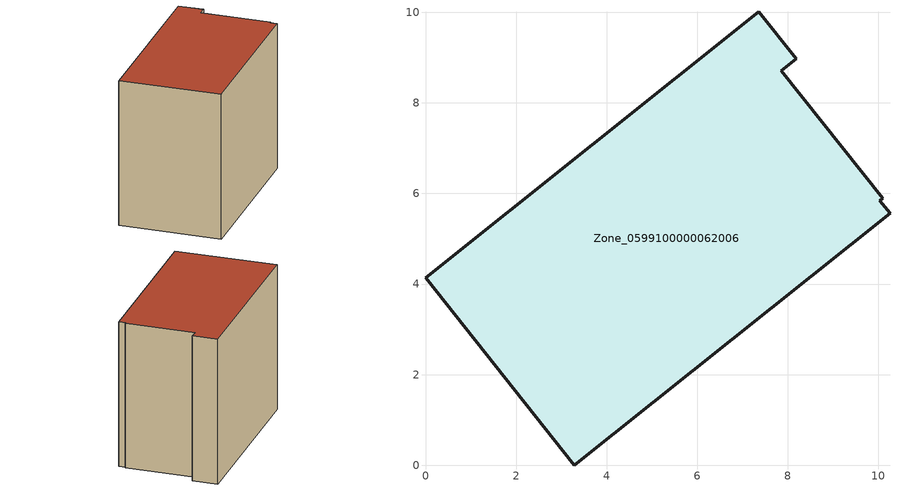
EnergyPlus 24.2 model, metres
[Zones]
Zone_0599100000062006
 floor ground (C_G): 10.25,5.56 3.29,0 0,4.14 7.36,10.01 8.18,8.97 7.85,8.71 10.09,5.89 10.03,5.84 z0
 wall outside (C_F): 7.36,10.01 0,4.14 3.29,0 10.25,5.56 10.03,5.84 10.09,5.89 7.85,8.71 8.18,8.97 7.36,10.01 z0:7.78
 roof outside (C_R): 3.29,0 10.25,5.56 10.03,5.84 10.09,5.89 7.85,8.71 8.18,8.97 7.36,10.01 0,4.14 z7.78
[BUILDING]
Pand.0599100000062006: North Axis=0; Terrain=City; Loads Convergence Tolerance Value=0.04; Temperature Convergence Tolerance Value=0.4; Solar Distribution=FullExterior; Maximum Number of Warmup Days=25; Minimum Number of Warmup Days=1
[Site:Location]
Rotterdam.The.Hague.AP_ZH_NLD Design_Conditions: Latitude=51.96; Longitude=4.45; Time Zone=1; Elevation=-4.5
[SITE:GROUNDTEMPERATURE:BUILDINGSURFACE]
18, 18, 18, 18, 18, 18, 18, 18, 18, 18, 18, 18
[MATERIAL] Thermal Absorptance=0.9; Solar Absorptance=0.7; Visible Absorptance=0.7
Name | Roughness | Thickness | Conductivity | Density | Specific Heat
G.TI.1975-1991 | MediumSmooth | 0.15 | 0.288461 | 540 | 1210
F.TI.1975-1991 | Rough | 0.3 | 0.230769 | 1920 | 840
R.TI.1975-1991 | MediumRough | 0.2 | 0.153846 | 1500 | 1000
[CONSTRUCTION]
C_G: G.TI.1975-1991
C_F: F.TI.1975-1991
C_R: R.TI.1975-1991
[ZONE]
Zone_0599100000062006: Type=1; Multiplier=1; Ceiling Height=Autocalculate; Volume=Autocalculate; Floor Area=autocalculate; Part of Total Floor Area=Yes
[ZONEINFILTRATION:DESIGNFLOWRATE]
Infil_Zone_0599100000062006: Zone or ZoneList or Space or SpaceList=Zone_0599100000062006; Schedule=AlwaysOn; Design Flow Rate Calculation Method=Flow/Area; Flow Rate per Floor Area=0.003; Constant Term Coefficient=1; Temperature Term Coefficient=0; Velocity Term Coefficient=0; Velocity Squared Term Coefficient=0
[HVACTEMPLATE:ZONE:IDEALLOADSAIRSYSTEM]
Zone_0599100000062006: Maximum Heating Supply Air Temperature=50; Minimum Cooling Supply Air Temperature=13; Maximum Heating Supply Air Humidity Ratio=0.0156; Minimum Cooling Supply Air Humidity Ratio=0.0077; Heating Limit=NoLimit; Cooling Limit=NoLimit; Dehumidification Control Type=ConstantSensibleHeatRatio; Cooling Sensible Heat Ratio=0.7; Dehumidification Setpoint=60; Humidification Control Type=None; Humidification Setpoint=30; Outdoor Air Method=None; Outdoor Air Flow Rate per Person=0.00944; Outdoor Air Flow Rate per Zone Floor Area=0; Outdoor Air Flow Rate per Zone=0; Demand Controlled Ventilation Type=None; Outdoor Air Economizer Type=NoEconomizer; Heat Recovery Type=None; Sensible Heat Recovery Effectiveness=0.7; Latent Heat Recovery Effectiveness=0.65
[ZONECONTROL:THERMOSTAT]
ThermostatControl_Zone_0599100000062006: Zone or ZoneList=Zone_0599100000062006; Control Type Schedule=DualSetpointControlType; Control 1=Thermostat_Zone_0599100000062006; Temperature Difference Between Cutout And Setpoint=0
[THERMOSTATSETPOINT:DUALSETPOINT]
Thermostat_Zone_0599100000062006: Heating Setpoint Temperature Schedule=HeatingSetpoint_Zone_0599100000062006; Cooling Setpoint Temperature Schedule=CoolingSetpoint_Zone_0599100000062006
[SCHEDULE:COMPACT]
HeatingSetpoint_Zone_0599100000062006: Through: 12/31, For: AllDays, Until: 24:00, 21
CoolingSetpoint_Zone_0599100000062006: Through: 12/31, For: AllDays, Until: 24:00, 24
DualSetpointControlType: Through: 12/31, For: AllDays, Until: 24:00, 4
AlwaysOn: Through: 12/31, For: AllDays, Until: 24:00, 1
